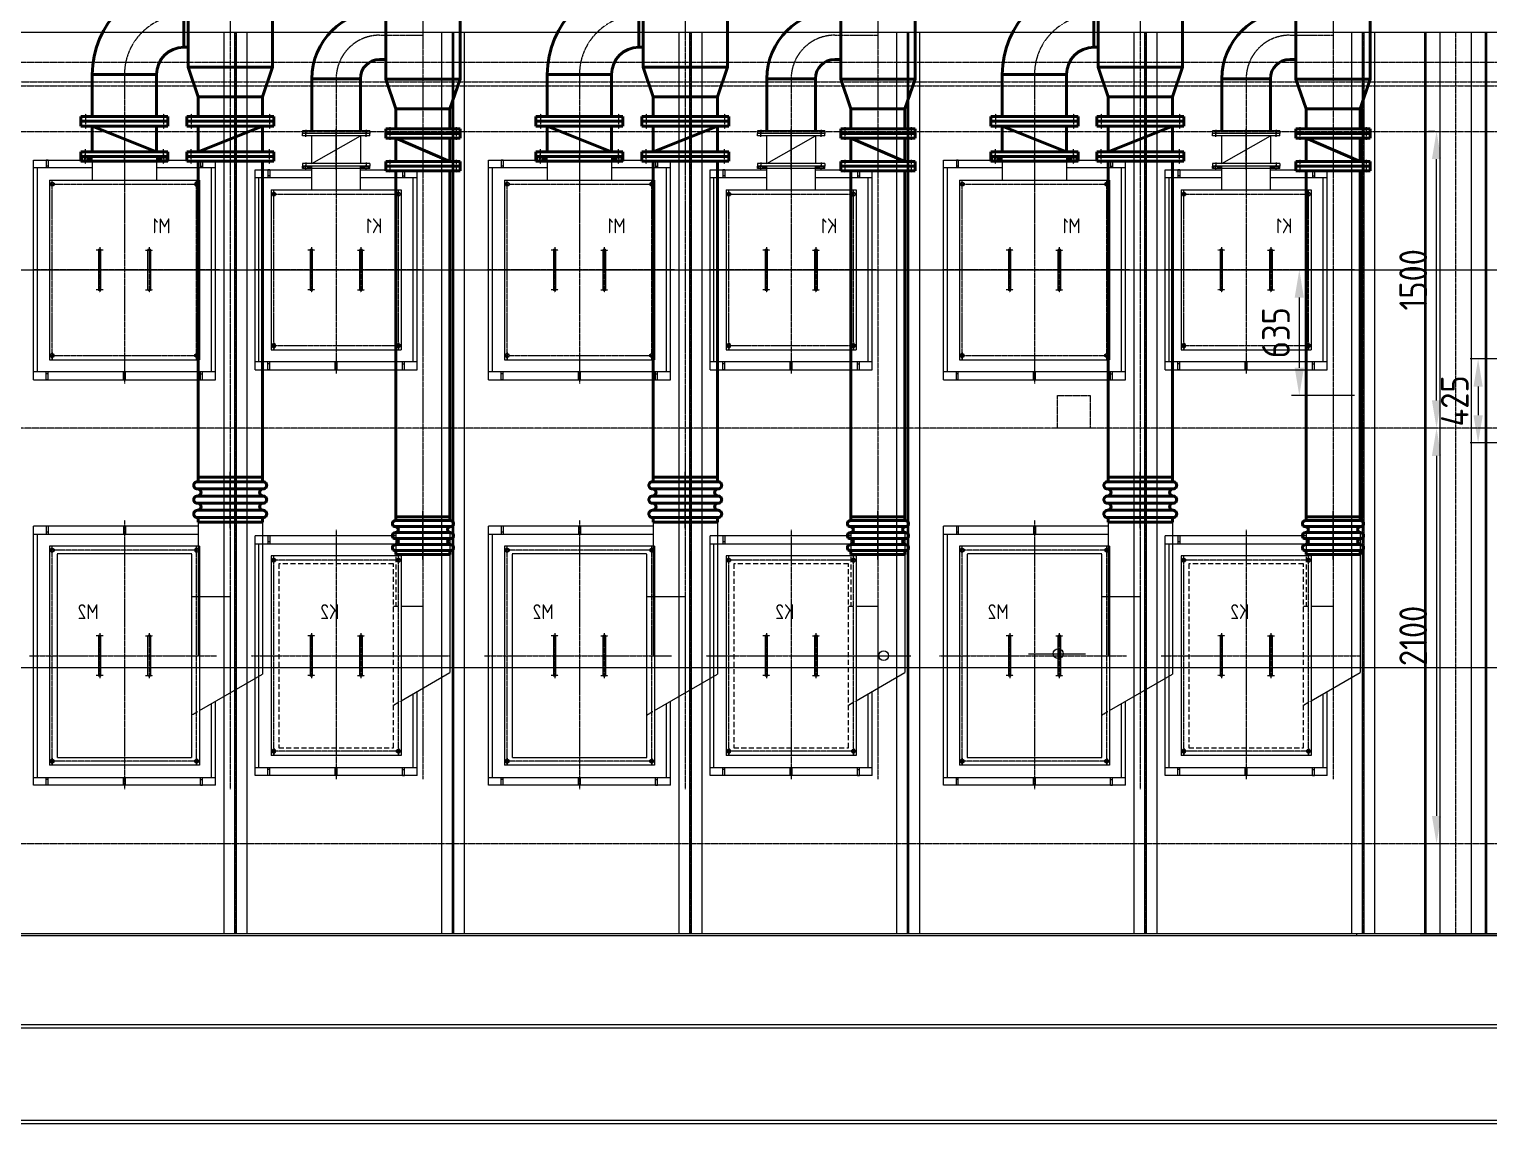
# Model space of a CAD drawing. Header units: millimetres. Extents: x -11969 to 47316, y 514 to 81306.
# Drawn here: x 18551 to 25929, y 62440 to 67973 of the extents above; entities that cross this region are included whole.
import ezdxf

# ---------------------------------------------------------------- set-up
doc = ezdxf.new("R2010")
doc.units = ezdxf.units.MM
for name, pattern in [('CENTER', [2, 1.25, -0.25, 0.25, -0.25]), ('CONTINOUS', [0]), ('DASHED2', [0.375, 0.25, -0.125]), ('DASHEDX2', [38.1, 25.4, -12.7]), ('PHANTOM2', [1.25, 0.625, -0.125, 0.125, -0.125, 0.125, -0.125])]:
    doc.linetypes.add(name, pattern=pattern)
for name, color, linetype, lineweight in [('2D', 4, 'PHANTOM2', 20), ('BIAOZHU', 3, 'Continuous', 25), ('gas', 2, 'Continuous', 50), ('POU', 4, 'Continuous', 20), ('SW', 8, 'Continuous', 20), ('WEN', 3, 'Continuous', 20), ('XU', 6, 'DASHED2', 20), ('ZHONG', 1, 'CENTER', 20), ('中心线', 1, 'CENTER', 18), ('虚线', 3, 'DASHEDX2', 25)]:
    doc.layers.add(name, color=color, linetype=linetype, lineweight=lineweight)
doc.layers.add('air', color=7, linetype='Continuous', lineweight=50, true_color=0x77bec0)
doc.layers.add('HAN', color=9, linetype='Continuous')
doc.styles.add('GB', font='gbenor.shx', dxfattribs={"bigfont": 'gbcbig.shx'})
doc.dimstyles.new('ISO-25$0', dxfattribs={"dimscale": 40, "dimtxt": 3.5, "dimasz": 3.5, "dimexe": 1, "dimexo": 0.2, "dimgap": 1.2, "dimtad": 1, "dimtoh": 1, "dimdec": 1, "dimzin": 9, "dimdsep": 46, "dimtxsty": 'GB', "dimcen": 0, "dimclrd": 3, "dimclre": 3, "dimclrt": 256, "dimadec": 0, "dimazin": 2, "dimtfac": 1, "dimtdec": 1, "dimtix": 1, "dimtmove": 0, "dimatfit": 3, "dimldrblk": 'DOTSMALL', "dimfxl": 0, "dimlwd": -1, "dimlwe": 20, "dimarcsym": 0})
pattern_1 = [(45, (-1073.1666, -462.3768), (-2.245064, 2.245064), [])]
pattern_2 = [(45, (-3886.8455, -2451.773), (-2.245064, 2.245064), [])]

# ---------------------------------------------------------------- blocks, each defined once
blk = doc.blocks.new('*D48')
at = {"layer": 'Defpoints', "color": 0}
for p in [(25257.7, 66756.3), (24971.2, 66121.3), (25257.7, 66121.3)]:
    blk.add_point(p, dxfattribs=at)
at = {"layer": 'WEN', "color": 3, "linetype": 'ByBlock', "lineweight": 20}
for p, q in [((25249.7, 66756.3), (24931.2, 66756.3)), ((25249.7, 66121.3), (24931.2, 66121.3))]:
    blk.add_line(p, q, dxfattribs=at)
at = {"layer": 'WEN', "color": 3}
blk.add_line((24971.2, 66616.3), (24971.2, 66261.3), dxfattribs=at)
for points in [[(24947.9, 66616.3), (24994.5, 66616.3), (24971.2, 66756.3)], [(24947.9, 66261.3), (24994.5, 66261.3), (24971.2, 66121.3)]]:
    blk.add_solid(points, dxfattribs=at)
at = {"layer": 'WEN', "insert": (24853.2, 66438.8), "char_height": 140, "attachment_point": 5, "rotation": 90, "style": 'GB'}
blk.add_mtext('635', dxfattribs=at)
blk = doc.blocks.new('_DotSmall')
at = {"color": 0, "linetype": 'ByBlock', "const_width": 0.5}
blk.add_lwpolyline([(-0.0625, 0, 1), (0.0625, 0, 1)], format="xyb", close=True, dxfattribs=at)
blk = doc.blocks.new('*D50')
at = {"layer": 'Defpoints', "color": 0}
for p in [(25665, 67456.3), (25665, 67456.3), (25665, 65956.3)]:
    blk.add_point(p, dxfattribs=at)
at = {"layer": 'WEN', "color": 3, "linetype": 'ByBlock', "lineweight": 20}
for p, q in [((25657, 67456.3), (25625, 67456.3)), ((25657, 65956.3), (25625, 65956.3))]:
    blk.add_line(p, q, dxfattribs=at)
at = {"layer": 'WEN', "color": 3}
blk.add_line((25665, 66096.3), (25665, 67316.3), dxfattribs=at)
for points in [[(25641.6, 67316.3), (25688.3, 67316.3), (25665, 67456.3)], [(25641.6, 66096.3), (25688.3, 66096.3), (25665, 65956.3)]]:
    blk.add_solid(points, dxfattribs=at)
at = {"layer": 'WEN', "insert": (25547, 66706.3), "char_height": 140, "attachment_point": 5, "rotation": 90, "style": 'GB'}
blk.add_mtext('1500', dxfattribs=at)
blk = doc.blocks.new('*D51')
at = {"color": 3, "linetype": 'ByBlock', "lineweight": 20}
for p, q in [((25657, 65956.3), (25625, 65956.3)), ((25630.7, 63856.3), (25705, 63856.3))]:
    blk.add_line(p, q, dxfattribs=at)
at = {"color": 3}
blk.add_line((25665, 65816.3), (25665, 63996.3), dxfattribs=at)
for points in [[(25641.6, 65816.3), (25688.3, 65816.3), (25665, 65956.3)], [(25641.6, 63996.3), (25688.3, 63996.3), (25665, 63856.3)]]:
    blk.add_solid(points, dxfattribs=at)
at = {"layer": 'Defpoints', "color": 0}
for p in [(25665, 65956.3), (25622.7, 63856.3), (25665, 63856.3)]:
    blk.add_point(p, dxfattribs=at)
at = {"insert": (25547, 64906.3), "char_height": 140, "attachment_point": 5, "rotation": 90, "style": 'GB'}
blk.add_mtext('2100', dxfattribs=at)
blk = doc.blocks.new('*D52')
at = {"layer": 'Defpoints', "color": 0}
for p in [(26340.7, 66306.3), (25875.1, 65881.3), (26050.7, 65881.3)]:
    blk.add_point(p, dxfattribs=at)
at = {"layer": 'WEN', "color": 3, "linetype": 'ByBlock', "lineweight": 20}
for p, q in [((26332.7, 66306.3), (25835.1, 66306.3)), ((26042.7, 65881.3), (25835.1, 65881.3))]:
    blk.add_line(p, q, dxfattribs=at)
at = {"layer": 'WEN', "color": 3}
blk.add_line((25875.1, 66166.3), (25875.1, 66021.3), dxfattribs=at)
for points in [[(25851.8, 66166.3), (25898.5, 66166.3), (25875.1, 66306.3)], [(25851.8, 66021.3), (25898.5, 66021.3), (25875.1, 65881.3)]]:
    blk.add_solid(points, dxfattribs=at)
at = {"layer": 'WEN', "insert": (25757.1, 66093.8), "char_height": 140, "attachment_point": 5, "rotation": 90, "style": 'GB'}
blk.add_mtext('425', dxfattribs=at)
blk = doc.blocks.new('A$C7B3D596B')
at = {"layer": 'HAN'}
for p, q in [((0, 4556), (0, 0)), ((0, 4556), (116, 4556)), ((54, 4556), (54, 0)), ((62, 4556), (62, 0)), ((116, 4556), (116, 0)), ((0, 0), (116, 0))]:
    blk.add_line(p, q, dxfattribs=at)
at = {"layer": 'ZHONG', "color": 1}
blk.add_line((58, 4556), (58, 0), dxfattribs=at)
blk = doc.blocks.new('A$C057B138B')
for p, q in [((545.3, 841.2), (545.3, -3714.8)), ((552.3, 841.2), (552.3, -3714.8)), ((623.3, 841.2), (623.3, -3714.8)), ((781.3, 841.2), (781.3, -3714.8)), ((852.3, 841.2), (852.3, -3714.8)), ((859.3, 841.2), (859.3, -3714.8))]:
    blk.add_line(p, q)
at = {"layer": 'ZHONG', "color": 1, "ltscale": 0.5}
blk.add_line((702.3, 841.2), (702.3, -3714.8), dxfattribs=at)
blk = doc.blocks.new('A$C74004488')
at = {"layer": 'WEN'}
for p, q in [((0, 4556), (314, 4556)), ((0, 0), (314, 0))]:
    blk.add_line(p, q, dxfattribs=at)
blk.add_blockref('A$C057B138B', (-545.3, 3714.8))
blk = doc.blocks.new('A$C2D085787')
for p, q in [((-145.5, 1248.9), (-145.5, 538.8)), ((127.5, 1248.9), (-145.5, 1248.9)), ((127.5, 1248.9), (127.5, 1127.9)), ((127.5, 1228.9), (430, 1228.9)), ((430, 1188.9), (127.5, 1188.9)), ((430, 1228.9), (840, 1228.9)), ((840, 1188.9), (430, 1188.9)), ((765, 1228.9), (765, 1188.9)), ((765, 1228.9), (775, 1228.9)), ((765, 1198.9), (775, 1198.9)), ((775, 1228.9), (775, 1188.9)), ((820, 58.9), (820, 1188.9)), ((840, 18.9), (840, 1228.9)), ((101, 1127.9), (101, 119.9)), ((101, 1127.9), (759, 1127.9)), ((759, 1127.9), (759, 119.9)), ((101, 873.9), (-9, 873.9)), ((-9, 873.9), (-9, 459.9)), ((101, 396.4), (-145.5, 538.8)), ((20, 18.9), (20, 443.2)), ((40, 58.9), (40, 431.7)), ((101, 119.9), (759, 119.9)), ((840, 58.9), (20, 58.9)), ((20, 18.9), (840, 18.9)), ((85, 18.9), (85, 58.9)), ((95, 48.9), (85, 48.9)), ((95, 18.9), (85, 18.9)), ((95, 18.9), (95, 58.9)), ((425, 18.9), (425, 58.9)), ((425, 48.9), (435, 48.9)), ((425, 18.9), (435, 18.9)), ((435, 18.9), (435, 58.9)), ((765, 18.9), (765, 58.9)), ((765, 48.9), (775, 48.9)), ((765, 18.9), (775, 18.9)), ((775, 18.9), (775, 58.9))]:
    blk.add_line(p, q)
for points in [[(106, 1112.1), (115, 1117.3), (124, 1112.1), (124, 1101.7), (115, 1096.5), (106, 1101.7)], [(106, 135.7), (115, 130.5), (124, 135.7), (124, 146.1), (115, 151.3), (106, 146.1)], [(754, 135.7), (745, 130.5), (736, 135.7), (736, 146.1), (745, 151.3), (754, 146.1)]]:
    blk.add_lwpolyline(points, close=True)
for points in [[(745, 1117.3), (736, 1112.1), (736, 1101.7), (745, 1096.5)], [(745, 1117.3), (754, 1112.1), (754, 1101.7), (745, 1096.5)]]:
    blk.add_lwpolyline(points)
for centre in [(115, 1106.9), (745, 1106.9), (115, 140.9), (745, 140.9)]:
    blk.add_circle(centre, 9)
at = {"layer": 'SW'}
for p, q in [((299, 723.9), (299, 523.9)), ((311, 523.9), (311, 723.9)), ((549, 523.9), (549, 723.9)), ((561, 723.9), (561, 523.9))]:
    blk.add_line(p, q, dxfattribs=at)
for centre, start, end in [((305, 723.9), 0, 180), ((555, 723.9), 0, 180), ((305, 523.9), 180, 0), ((555, 523.9), 180, 0)]:
    blk.add_arc(centre, 6, start, end, dxfattribs=at)
at = {"layer": 'ZHONG'}
for p, q in [((-9, 1259.3), (-9, 0)), ((430, 1259.3), (430, 0)), ((101, 1106.9), (745, 1106.9)), ((115, 119.9), (115, 1127.9)), ((115, 1091.7), (115, 1127.4)), ((745, 119.9), (745, 1127.9)), ((745, 1091.7), (745, 1127.4)), ((305, 737.9), (305, 510)), ((555, 737.9), (555, 510)), ((322.8, 723.9), (287.2, 723.9)), ((537.2, 723.9), (572.8, 723.9)), ((428.6, 623.9), (-145.5, 623.9)), ((860, 623.9), (14.7, 623.9)), ((322.8, 523.9), (287.2, 523.9)), ((537.2, 523.9), (572.8, 523.9)), ((115, 156.2), (115, 120.4)), ((745, 156.2), (745, 120.4)), ((101, 140.9), (745, 140.9))]:
    blk.add_line(p, q, dxfattribs=at)
at = {"layer": '虚线'}
for p, q in [((127.5, 1122.8), (127.5, 873.9)), ((140, 873.9), (104.7, 873.9)), ((140, 373.9), (106.5, 393.3))]:
    blk.add_line(p, q, dxfattribs=at)
blk.add_lwpolyline([(140, 158.9), (140, 1088.9), (720, 1088.9), (720, 158.9)], close=True, dxfattribs=at)
at = {"layer": 'BIAOZHU', "style": 'GB'}
blk.add_text('K2', height=75, dxfattribs=at).set_placement((413.1, 809))
blk = doc.blocks.new('A$C16F912A5')
for p, q in [((-217.5, 1348.9), (-217.5, 580.3)), ((107.5, 1348.9), (-217.5, 1348.9)), ((107.5, 1348.9), (107.5, 1227.9)), ((107.5, 1328.9), (480, 1328.9)), ((475, 1328.9), (475, 1288.9)), ((475, 1328.9), (485, 1328.9)), ((480, 1328.9), (940, 1328.9)), ((485, 1328.9), (485, 1288.9)), ((865, 1328.9), (865, 1288.9)), ((865, 1328.9), (875, 1328.9)), ((875, 1328.9), (875, 1288.9)), ((940, 18.9), (940, 1328.9)), ((480, 1288.9), (107.5, 1288.9)), ((475, 1298.9), (485, 1298.9)), ((940, 1288.9), (480, 1288.9)), ((865, 1298.9), (875, 1298.9)), ((920, 58.9), (920, 1288.9)), ((101, 1227.9), (101, 119.9)), ((101, 1227.9), (859, 1227.9)), ((859, 1227.9), (859, 119.9)), ((107.5, 973.9), (-55, 973.9)), ((-55, 973.9), (-55, 486.5)), ((101, 396.4), (-217.5, 580.3)), ((20, 18.9), (20, 443.2)), ((40, 58.9), (40, 431.7)), ((101, 119.9), (859, 119.9)), ((940, 58.9), (20, 58.9)), ((20, 18.9), (940, 18.9)), ((85, 18.9), (85, 58.9)), ((95, 48.9), (85, 48.9)), ((95, 18.9), (85, 18.9)), ((95, 18.9), (95, 58.9)), ((475, 18.9), (475, 58.9)), ((475, 48.9), (485, 48.9)), ((475, 18.9), (485, 18.9)), ((485, 18.9), (485, 58.9)), ((865, 18.9), (865, 58.9)), ((865, 48.9), (875, 48.9)), ((865, 18.9), (875, 18.9)), ((875, 18.9), (875, 58.9))]:
    blk.add_line(p, q)
for points in [[(106, 1212.1), (115, 1217.3), (124, 1212.1), (124, 1201.7), (115, 1196.5), (106, 1201.7)], [(106, 135.7), (115, 130.5), (124, 135.7), (124, 146.1), (115, 151.3), (106, 146.1)], [(854, 135.7), (845, 130.5), (836, 135.7), (836, 146.1), (845, 151.3), (854, 146.1)]]:
    blk.add_lwpolyline(points, close=True)
for points in [[(845, 1217.3), (836, 1212.1), (836, 1201.7), (845, 1196.5)], [(845, 1217.3), (854, 1212.1), (854, 1201.7), (845, 1196.5)]]:
    blk.add_lwpolyline(points)
for centre in [(115, 1206.9), (845, 1206.9), (115, 140.9), (845, 140.9)]:
    blk.add_circle(centre, 9)
at = {"layer": 'SW'}
for p, q in [((349, 773.9), (349, 573.9)), ((361, 573.9), (361, 773.9)), ((599, 573.9), (599, 773.9)), ((611, 773.9), (611, 573.9))]:
    blk.add_line(p, q, dxfattribs=at)
for centre, start, end in [((355, 773.9), 0, 180), ((605, 773.9), 0, 180), ((355, 573.9), 180, 0), ((605, 573.9), 180, 0)]:
    blk.add_arc(centre, 6, start, end, dxfattribs=at)
at = {"layer": 'XU'}
for p, q in [((107.5, 1227.9), (107.5, 673.9)), ((140, 973.9), (109.8, 973.9)), ((140, 373.9), (109.9, 391.3))]:
    blk.add_line(p, q, dxfattribs=at)
blk.add_lwpolyline([(140, 158.9), (140, 1188.9), (820, 1188.9), (820, 158.9)], close=True, dxfattribs=at)
at = {"layer": 'ZHONG'}
for p, q in [((-55, 1359.3), (-55, 0)), ((480, 1359.3), (480, 0)), ((101, 1206.9), (845, 1206.9)), ((115, 119.9), (115, 1227.9)), ((115, 1191.7), (115, 1227.4)), ((845, 119.9), (845, 1227.9)), ((845, 1191.7), (845, 1227.4)), ((372.8, 773.9), (337.2, 773.9)), ((355, 787.9), (355, 560)), ((587.2, 773.9), (622.8, 773.9)), ((605, 787.9), (605, 560)), ((960, 673.9), (14.7, 673.9)), ((372.8, 573.9), (337.2, 573.9)), ((587.2, 573.9), (622.8, 573.9)), ((115, 156.2), (115, 120.4)), ((845, 156.2), (845, 120.4)), ((101, 140.9), (845, 140.9))]:
    blk.add_line(p, q, dxfattribs=at)
at = {"layer": 'BIAOZHU', "style": 'GB'}
blk.add_text('M2', height=75, dxfattribs=at).set_placement((610.1, 859))
blk = doc.blocks.new('A$C7B05743A')
at = {"layer": 'POU'}
h = blk.add_hatch(dxfattribs=at)
h.set_pattern_fill('ANSI31', color=256, style=0)
h.set_pattern_definition(pattern_1)
h.paths.add_polyline_path([(268.5, 1046.9), (260, 1046.9), (260, 1036.9), (268.5, 1036.9)])
h.paths.add_polyline_path([(306.5, 1036.9), (306.5, 1048.9), (290, 1048.9), (288, 1046.9), (286.5, 1046.9), (286.5, 1036.9)])
h = blk.add_hatch(dxfattribs=at)
h.set_pattern_fill('ANSI31', color=256, style=0)
h.set_pattern_definition(pattern_1)
h.paths.add_polyline_path([(573.5, 1046.9), (572, 1046.9), (570, 1048.9), (553.5, 1048.9), (553.5, 1036.9), (573.5, 1036.9)])
h.paths.add_polyline_path([(600, 1046.9), (591.5, 1046.9), (591.5, 1036.9), (600, 1036.9)])
for p, q in [((260, 1046.9), (288, 1046.9)), ((260, 1036.9), (260, 1046.9)), ((260, 1036.9), (600, 1036.9)), ((268.5, 1036.9), (268.5, 1046.9)), ((286.5, 1036.9), (286.5, 1046.9)), ((290, 1048.9), (288, 1046.9)), ((290, 1048.9), (570, 1048.9)), ((306.5, 1036.9), (306.5, 1048.9)), ((307.5, 927.9), (307.5, 1036.9)), ((552.5, 927.9), (552.5, 1036.9)), ((553.5, 1036.9), (553.5, 1048.9)), ((570, 1048.9), (572, 1046.9)), ((572, 1046.9), (600, 1046.9)), ((573.5, 1036.9), (573.5, 1046.9)), ((591.5, 1036.9), (591.5, 1046.9)), ((600, 1036.9), (600, 1046.9)), ((307.5, 1028.9), (20, 1028.9)), ((20, 18.9), (20, 1028.9)), ((20, 988.9), (307.5, 988.9)), ((40, 58.9), (40, 988.9)), ((85, 1028.9), (85, 988.9)), ((95, 1028.9), (85, 1028.9)), ((95, 998.9), (85, 998.9)), ((95, 1028.9), (95, 988.9)), ((840, 1028.9), (552.5, 1028.9)), ((552.5, 988.9), (840, 988.9)), ((765, 1028.9), (775, 1028.9)), ((765, 1028.9), (765, 988.9)), ((765, 998.9), (775, 998.9)), ((775, 1028.9), (775, 988.9)), ((820, 58.9), (820, 988.9)), ((840, 18.9), (840, 1028.9)), ((759, 927.9), (101, 927.9)), ((101, 927.9), (101, 119.9)), ((759, 927.9), (759, 119.9)), ((759, 119.9), (101, 119.9)), ((20, 58.9), (840, 58.9)), ((840, 18.9), (20, 18.9)), ((85, 18.9), (85, 58.9)), ((95, 48.9), (85, 48.9)), ((95, 18.9), (85, 18.9)), ((95, 18.9), (95, 58.9)), ((425, 18.9), (425, 58.9)), ((435, 48.9), (425, 48.9)), ((435, 18.9), (425, 18.9)), ((435, 18.9), (435, 58.9)), ((765, 18.9), (765, 58.9)), ((765, 48.9), (775, 48.9)), ((765, 18.9), (775, 18.9)), ((775, 18.9), (775, 58.9))]:
    blk.add_line(p, q)
for points in [[(115, 917.3), (106, 912.1), (106, 901.7), (115, 896.5)], [(115, 917.3), (124, 912.1), (124, 901.7), (115, 896.5)]]:
    blk.add_lwpolyline(points)
for points in [[(754, 912.1), (745, 917.3), (736, 912.1), (736, 901.7), (745, 896.5), (754, 901.7)], [(106, 135.7), (115, 130.5), (124, 135.7), (124, 146.1), (115, 151.3), (106, 146.1)], [(754, 135.7), (745, 130.5), (736, 135.7), (736, 146.1), (745, 151.3), (754, 146.1)]]:
    blk.add_lwpolyline(points, close=True)
for centre in [(115, 906.9), (745, 906.9), (115, 140.9), (745, 140.9)]:
    blk.add_circle(centre, 9)
at = {"layer": 'SW'}
for p, q in [((299, 623.9), (299, 423.9)), ((311, 423.9), (311, 623.9)), ((549, 423.9), (549, 623.9)), ((561, 623.9), (561, 423.9))]:
    blk.add_line(p, q, dxfattribs=at)
for centre, start, end in [((305, 623.9), 0, 180), ((555, 623.9), 0, 180), ((305, 423.9), 180, 0), ((555, 423.9), 180, 0)]:
    blk.add_arc(centre, 6, start, end, dxfattribs=at)
at = {"layer": 'ZHONG'}
for p, q in [((277.5, 1031.7), (277.5, 1052.8)), ((430, 1059.3), (430, 0)), ((430, 1031.7), (430, 1052.8)), ((582.5, 1031.7), (582.5, 1052.8)), ((115, 119.9), (115, 927.9)), ((115, 891.7), (115, 927.4)), ((759, 906.9), (115, 906.9)), ((745, 119.9), (745, 927.9)), ((745, 891.7), (745, 927.4)), ((322.8, 623.9), (287.2, 623.9)), ((305, 637.9), (305, 410)), ((537.2, 623.9), (572.8, 623.9)), ((555, 637.9), (555, 410)), ((0, 523.9), (845.3, 523.9)), ((322.8, 423.9), (287.2, 423.9)), ((537.2, 423.9), (572.8, 423.9)), ((115, 156.2), (115, 120.4)), ((745, 156.2), (745, 120.4)), ((759, 140.9), (115, 140.9))]:
    blk.add_line(p, q, dxfattribs=at)
at = {"layer": 'BIAOZHU', "style": 'GB'}
blk.add_text('K1', height=75, dxfattribs=at).set_placement((196.2, 709))
blk = doc.blocks.new('A$C7C540FFD')
at = {"layer": 'POU'}
h = blk.add_hatch(dxfattribs=at)
h.set_pattern_fill('ANSI31', color=256, style=0)
h.set_pattern_definition(pattern_2)
h.paths.add_polyline_path([(316, 1148.9), (294.5, 1148.9), (291.5, 1145.9), (291, 1145.9), (291, 1122.9), (316, 1122.9)])
h.paths.add_polyline_path([(257.5, 1122.9), (269, 1122.9), (269, 1145.9), (257.5, 1145.9)])
h = blk.add_hatch(dxfattribs=at)
h.set_pattern_fill('ANSI31', color=256, style=0)
h.set_pattern_definition(pattern_2)
h.paths.add_polyline_path([(691, 1122.9), (702.5, 1122.9), (702.5, 1145.9), (691, 1145.9)])
h.paths.add_polyline_path([(669, 1122.9), (669, 1145.9), (668.5, 1145.9), (665.5, 1148.9), (644, 1148.9), (644, 1122.9)])
for p, q in [((257.5, 1128.9), (20, 1128.9)), ((20, 18.9), (20, 1128.9)), ((85, 1128.9), (85, 1088.9)), ((95, 1128.9), (85, 1128.9)), ((95, 1128.9), (95, 1088.9)), ((257.5, 1145.9), (291.5, 1145.9)), ((257.5, 1122.9), (257.5, 1145.9)), ((257.5, 1122.9), (702.5, 1122.9)), ((269, 1122.9), (269, 1145.9)), ((282.5, 1122.9), (677.5, 1122.9)), ((291, 1122.9), (291, 1145.9)), ((294.5, 1148.9), (291.5, 1145.9)), ((294.5, 1148.9), (665.5, 1148.9)), ((316, 1122.9), (316, 1148.9)), ((317.5, 1122.9), (317.5, 1027.9)), ((642.5, 1122.9), (642.5, 1027.9)), ((644, 1122.9), (644, 1148.9)), ((665.5, 1148.9), (668.5, 1145.9)), ((668.5, 1145.9), (702.5, 1145.9)), ((669, 1122.9), (669, 1145.9)), ((691, 1122.9), (691, 1145.9)), ((702.5, 1122.9), (702.5, 1145.9)), ((940, 1128.9), (702.5, 1128.9)), ((865, 1128.9), (875, 1128.9)), ((865, 1128.9), (865, 1088.9)), ((875, 1128.9), (875, 1088.9)), ((940, 18.9), (940, 1128.9)), ((20, 1088.9), (317.5, 1088.9)), ((40, 58.9), (40, 1088.9)), ((95, 1098.9), (85, 1098.9)), ((642.5, 1088.9), (940, 1088.9)), ((865, 1098.9), (875, 1098.9)), ((920, 58.9), (920, 1088.9)), ((859, 1027.9), (101, 1027.9)), ((101, 1027.9), (101, 119.9)), ((859, 1027.9), (859, 119.9)), ((859, 119.9), (101, 119.9)), ((20, 58.9), (940, 58.9)), ((940, 18.9), (20, 18.9)), ((85, 18.9), (85, 58.9)), ((95, 48.9), (85, 48.9)), ((95, 18.9), (85, 18.9)), ((95, 18.9), (95, 58.9)), ((475, 18.9), (475, 58.9)), ((485, 48.9), (475, 48.9)), ((485, 18.9), (475, 18.9)), ((485, 18.9), (485, 58.9)), ((865, 18.9), (865, 58.9)), ((865, 48.9), (875, 48.9)), ((865, 18.9), (875, 18.9)), ((875, 18.9), (875, 58.9))]:
    blk.add_line(p, q)
for points in [[(115, 1017.3), (106, 1012.1), (106, 1001.7), (115, 996.5)], [(115, 1017.3), (124, 1012.1), (124, 1001.7), (115, 996.5)]]:
    blk.add_lwpolyline(points)
for points in [[(854, 1012.1), (845, 1017.3), (836, 1012.1), (836, 1001.7), (845, 996.5), (854, 1001.7)], [(106, 135.7), (115, 130.5), (124, 135.7), (124, 146.1), (115, 151.3), (106, 146.1)], [(854, 135.7), (845, 130.5), (836, 135.7), (836, 146.1), (845, 151.3), (854, 146.1)]]:
    blk.add_lwpolyline(points, close=True)
for centre in [(115, 1006.9), (845, 1006.9), (115, 140.9), (845, 140.9)]:
    blk.add_circle(centre, 9)
at = {"layer": 'SW'}
for p, q in [((349, 673.9), (349, 473.9)), ((361, 473.9), (361, 673.9)), ((599, 473.9), (599, 673.9)), ((611, 673.9), (611, 473.9))]:
    blk.add_line(p, q, dxfattribs=at)
for centre, start, end in [((355, 673.9), 0, 180), ((605, 673.9), 0, 180), ((355, 473.9), 180, 0), ((605, 473.9), 180, 0)]:
    blk.add_arc(centre, 6, start, end, dxfattribs=at)
at = {"layer": 'ZHONG'}
for p, q in [((280, 1114.4), (280, 1156.4)), ((480, 1159.3), (480, 0)), ((480, 1114.4), (480, 1156.4)), ((680, 1114.4), (680, 1156.4)), ((115, 119.9), (115, 1027.9)), ((115, 991.7), (115, 1027.4)), ((859, 1006.9), (115, 1006.9)), ((845, 119.9), (845, 1027.9)), ((845, 991.7), (845, 1027.4)), ((372.8, 673.9), (337.2, 673.9)), ((355, 687.9), (355, 460)), ((587.2, 673.9), (622.8, 673.9)), ((605, 687.9), (605, 460)), ((0, 573.9), (945.3, 573.9)), ((372.8, 473.9), (337.2, 473.9)), ((587.2, 473.9), (622.8, 473.9)), ((115, 156.2), (115, 120.4)), ((845, 156.2), (845, 120.4)), ((859, 140.9), (115, 140.9))]:
    blk.add_line(p, q, dxfattribs=at)
at = {"layer": 'BIAOZHU', "style": 'GB'}
blk.add_text('M1', height=75, dxfattribs=at).set_placement((246.2, 759))
blk = doc.blocks.new('蝶阀-DN250')
at = {"linetype": 'CONTINOUS'}
for p, q in [((-187.5, 213), (187.5, 213)), ((-187.5, 213), (-187.5, 165)), ((-187.5, 189), (187.5, 189)), ((-187.5, 165), (187.5, 165)), ((-136.5, 165), (-136.5, 48)), ((136.5, 48), (-136.5, 165)), ((136.5, 165), (136.5, 48)), ((187.5, 213), (187.5, 165)), ((-187.5, 48), (-187.5, 0)), ((-187.5, 48), (187.5, 48)), ((-187.5, 24), (187.5, 24)), ((-187.5, 0), (187.5, 0)), ((187.5, 48), (187.5, 0))]:
    blk.add_line(p, q, dxfattribs=at)
at = {"layer": '中心线', "ltscale": 0.1}
blk.add_line((0, 239), (0, -27.2), dxfattribs=at)
at = {"layer": '中心线', "ltscale": 0.04}
for p, q in [((-167.5, 221.2), (-167.5, 157.3)), ((167.5, 221.2), (167.5, 157.3)), ((-167.5, 56.2), (-167.5, -7.7)), ((167.5, 56.2), (167.5, -7.7))]:
    blk.add_line(p, q, dxfattribs=at)
blk = doc.blocks.new('蝶阀-DN220')
for p, q in [((-170, 94.5), (170, 94.5)), ((-170, 94.5), (-170, 82.5)), ((-170, 82.5), (170, 82.5)), ((-170, 70.5), (-170, 82.5)), ((170, 94.5), (170, 82.5)), ((170, 70.5), (170, 82.5)), ((-170, 70.5), (170, 70.5)), ((122.5, -70.5), (-122.5, 70.5)), ((-122.5, 70.5), (-122.5, -70.5)), ((122.5, -70.5), (122.5, 70.5)), ((-170, -70.5), (170, -70.5)), ((-170, -70.5), (-170, -82.5)), ((170, -70.5), (170, -82.5)), ((-170, -82.5), (170, -82.5)), ((-170, -94.5), (-170, -82.5)), ((-170, -94.5), (170, -94.5)), ((170, -94.5), (170, -82.5))]:
    blk.add_line(p, q)
at = {"layer": 'ZHONG'}
for p, q in [((-152.5, 99.7), (-152.5, 78.6)), ((-152.5, 65.3), (-152.5, 86.4)), ((0, -99.7), (0, 107.4)), ((152.5, 99.7), (152.5, 78.6)), ((152.5, 65.3), (152.5, 86.4)), ((-152.5, -65.3), (-152.5, -86.4)), ((152.5, -65.3), (152.5, -86.4)), ((-152.5, -99.7), (-152.5, -78.6)), ((152.5, -99.7), (152.5, -78.6))]:
    blk.add_line(p, q, dxfattribs=at)
blk = doc.blocks.new('波纹管-DN250')
at = {"ltscale": 0.5}
for p, q in [((-139.5, 171.5), (0, 171.5)), ((139.5, 171.5), (0, 171.5)), ((-139.5, 141.1), (0, 141.1)), ((-139.5, 110.8), (0, 110.8)), ((-139.5, 80.4), (0, 80.4)), ((139.5, 141.1), (0, 141.1)), ((139.5, 110.8), (0, 110.8)), ((139.5, 80.4), (0, 80.4)), ((-139.5, 50.1), (0, 50.1)), ((-139.5, 19.7), (0, 19.7)), ((139.5, 50.1), (0, 50.1)), ((139.5, 19.7), (0, 19.7))]:
    blk.add_line(p, q, dxfattribs=at)
at = {"linetype": 'CONTINOUS'}
for p, q in [((136.5, 191.2), (-136.5, 191.2)), ((-136.5, 191.2), (-136.5, 171.5)), ((136.5, 191.2), (136.5, 171.5)), ((-136.5, 19.7), (-136.5, 0)), ((136.5, 0), (-136.5, 0)), ((136.5, 19.7), (136.5, 0))]:
    blk.add_line(p, q, dxfattribs=at)
at = {"ltscale": 0.5}
for centre, major_axis, start_param, end_param in [((-139.5, 156.3), (-0.4, 15.2), -0.023739, 3.117854), ((139.5, 156.3), (-0.2, 15.2), 3.129948, 6.271541), ((-139.5, 95.6), (-0.4, 15.2), -0.023739, 3.117854), ((-139.5, 125.9), (-0.2, 15.2), 3.129948, 6.271541), ((-139.5, 65.2), (0.4, 15.2), 3.166909, 6.308502), ((139.5, 125.9), (-0.4, 15.2), -0.023739, 3.117854), ((139.5, 65.2), (0.5, 15.2), 0.034016, 3.175609), ((139.5, 95.6), (-0.2, 15.2), 3.129948, 6.271541), ((-139.5, 34.9), (-0.4, 15.2), -0.023739, 3.117854), ((139.5, 34.9), (-0.2, 15.2), 3.129948, 6.271541)]:
    blk.add_ellipse(centre, major_axis=major_axis, ratio=1, start_param=start_param, end_param=end_param, dxfattribs=at)
at = {"layer": 'ZHONG', "linetype": 'CONTINOUS'}
blk.add_line((0, -25.8), (0, 220.3), dxfattribs=at)
blk = doc.blocks.new('air-b2')
for p, q in [((689.5, 0), (689.5, -1149.8)), ((1066.5, 0), (1066.5, -1149.8)), ((689.5, -750), (1066.5, -750)), ((689.5, -750), (689.5, -1824.9)), ((1066.5, -750), (1066.5, -1824.9)), ((659, -1724.9), (689.5, -1724.9)), ((316.5, -1822.4), (316.5, -2086.5)), ((561.5, -1822.4), (316.5, -1822.4)), ((561.5, -1822.4), (561.5, -2086.5)), ((1066.5, -1824.9), (689.5, -1824.9)), ((741.5, -1974.9), (689.5, -1824.9)), ((1014.5, -1974.9), (1066.5, -1824.9)), ((741.5, -1974.9), (741.5, -2074.9)), ((1014.5, -1974.9), (741.5, -1974.9)), ((1014.5, -1974.9), (1014.5, -2074.9)), ((741.5, -2287.9), (741.5, -4036)), ((1014.5, -2287.9), (1014.5, -4036))]:
    blk.add_line(p, q)
for centre, radius, start in [((878, -588.5), 188.5, 0), ((659, -1822.4), 342.5, 90), ((659, -1822.4), 97.5, 90)]:
    blk.add_arc(centre, radius, start, 180)
at = {"layer": 'WEN'}
blk.add_line((659, -1479.9), (689.5, -1479.9), dxfattribs=at)
at = {"layer": 'ZHONG'}
for p, q in [((878, 0), (878, -4227.2)), ((659, -1602.4), (878, -1602.4)), ((439, -1822.4), (439, -2275.5))]:
    blk.add_line(p, q, dxfattribs=at)
blk.add_arc((659, -1822.4), 220, 90, 180, dxfattribs=at)
for name, p in [('蝶阀-DN250', (878, -2287.9)), ('波纹管-DN250', (878, -4227.2))]:
    blk.add_blockref(name, p)
at = {"layer": 'WEN', "xscale": -1}
blk.add_blockref('蝶阀-DN220', (439, -2181), dxfattribs=at)
blk = doc.blocks.new('蝶阀-DN300')
at = {"linetype": 'CONTINOUS'}
for p, q in [((-220, 226), (220, 226)), ((-220, 226), (-220, 178)), ((220, 226), (220, 178)), ((-220, 202), (220, 202)), ((-220, 178), (220, 178)), ((-162.5, 178), (-162.5, 48)), ((-162.5, 178), (162.5, 48)), ((162.5, 178), (162.5, 48)), ((-220, 48), (220, 48)), ((-220, 48), (-220, 0)), ((-220, 24), (220, 24)), ((-220, 0), (220, 0)), ((220, 48), (220, 0))]:
    blk.add_line(p, q, dxfattribs=at)
at = {"layer": '中心线', "ltscale": 0.04}
for p, q in [((-197.5, 239.3), (-197.5, 164.3)), ((197.5, 239.3), (197.5, 164.3)), ((-197.5, -13.3), (-197.5, 61.7)), ((197.5, -13.3), (197.5, 61.7))]:
    blk.add_line(p, q, dxfattribs=at)
at = {"layer": '中心线', "ltscale": 0.1}
blk.add_line((0, 257.7), (0, -52.1), dxfattribs=at)
blk = doc.blocks.new('波纹管-DN300')
at = {"linetype": 'CONTINOUS'}
for p, q in [((162.5, 227.6), (-162.5, 227.6)), ((-162.5, 227.6), (-162.5, 204.1)), ((162.5, 227.6), (162.5, 204.1)), ((-162.5, 23.5), (-162.5, 0)), ((162.5, 0), (-162.5, 0)), ((162.5, 23.5), (162.5, 0))]:
    blk.add_line(p, q, dxfattribs=at)
at = {"ltscale": 0.5}
for p, q in [((-166.1, 204.1), (0, 204.1)), ((-166.1, 168), (0, 168)), ((166.1, 204.1), (0, 204.1)), ((166.1, 168), (0, 168)), ((-166.1, 131.9), (0, 131.9)), ((-166.1, 95.7), (0, 95.7)), ((166.1, 131.9), (0, 131.9)), ((166.1, 95.7), (0, 95.7)), ((-166.1, 59.6), (0, 59.6)), ((-166.1, 23.5), (0, 23.5)), ((166.1, 59.6), (0, 59.6)), ((166.1, 23.5), (0, 23.5))]:
    blk.add_line(p, q, dxfattribs=at)
for centre, major_axis, start_param, end_param in [((-166.1, 186.1), (-0.4, 18.1), -0.023739, 3.117854), ((-166.1, 149.9), (-0.2, 18.1), 3.129948, 6.271541), ((166.1, 149.9), (-0.4, 18.1), -0.023739, 3.117854), ((166.1, 186.1), (-0.2, 18.1), 3.129948, 6.271541), ((-166.1, 113.8), (-0.4, 18.1), -0.023739, 3.117854), ((-166.1, 77.7), (0.5, 18.1), 3.166909, 6.308502), ((166.1, 77.7), (0.6, 18.1), 0.034016, 3.175609), ((166.1, 113.8), (-0.2, 18.1), 3.129948, 6.271541), ((-166.1, 41.5), (-0.4, 18.1), -0.023739, 3.117854), ((166.1, 41.5), (-0.2, 18.1), 3.129948, 6.271541)]:
    blk.add_ellipse(centre, major_axis=major_axis, ratio=1, start_param=start_param, end_param=end_param, dxfattribs=at)
at = {"layer": 'ZHONG', "linetype": 'CONTINOUS'}
blk.add_line((0, -30.7), (0, 254.2), dxfattribs=at)
blk = doc.blocks.new('gas-b2')
for p, q in [((857, 1454.2), (857, 574.6)), ((1283, 1454.2), (1283, 574.6)), ((857, 574.6), (857, -262.5)), ((1283, 574.6), (1283, -262.5)), ((835, 162.5), (835, -162.5)), ((835, 162.5), (857, 162.5)), ((835, -162.5), (857, -162.5)), ((1283, -262.5), (857, -262.5)), ((907.5, -412.5), (857, -262.5)), ((1232.5, -412.5), (1283, -262.5)), ((372.5, -300), (372.5, -512.5)), ((372.5, -300), (697.5, -300)), ((697.5, -300), (697.5, -512.5)), ((907.5, -412.5), (907.5, -512.5)), ((1232.5, -412.5), (907.5, -412.5)), ((1232.5, -412.5), (1232.5, -512.5)), ((907.5, -738.5), (907.5, -2334.7)), ((1232.5, -738.5), (1232.5, -2334.7))]:
    blk.add_line(p, q)
for radius in [462.5, 137.5]:
    blk.add_arc((835, -300), radius, 90, 180)
at = {"layer": 'ZHONG', "linetype": 'CENTER'}
for p, q in [((1070, 1454.2), (1070, -2562.3)), ((535, -300), (535, -1049.3))]:
    blk.add_line(p, q, dxfattribs=at)
at = {"layer": 'ZHONG'}
blk.add_line((835, 0), (1070, 0), dxfattribs=at)
blk.add_arc((835, -300), 300, 90, 180, dxfattribs=at)
for name, p in [('蝶阀-DN300', (535, -738.5)), ('波纹管-DN300', (1070, -2562.3))]:
    blk.add_blockref(name, p)
at = {"xscale": -1}
blk.add_blockref('蝶阀-DN300', (1070, -738.5), dxfattribs=at)

msp = doc.modelspace()

# ---------------------------------------------------------------- linework, layer by layer
at = {"linetype": 'Continuous'}
msp.add_line((27293.652, 67956.298), (5228.652, 67956.298), dxfattribs=at)
for p, q in [((25262.652, 63390.291), (25262.652, 63400.298)), ((25582.652, 63400.291), (27037.652, 63400.298)), ((29142.652, 62940.291), (4662.652, 62940.291)), ((21769.652, 62940.291), (18453.652, 62940.291)), ((26771.243, 62924.291), (4662.652, 62924.291)), ((21769.652, 62924.291), (18453.652, 62924.291)), ((29142.652, 62456.291), (4662.652, 62456.291)), ((29142.652, 62440.291), (4662.652, 62440.291))]:
    msp.add_line(p, q)
at = {"layer": '2D'}
for p, q in [((5557.652, 67806.298), (26747.652, 67806.298)), ((5852.652, 67686.298), (26747.652, 67686.298)), ((5918.652, 67706.298), (27043.652, 67706.298)), ((5852.652, 67456.298), (26747.652, 67456.298)), ((26340.652, 65956.305), (6312.709, 65956.305)), ((6022.652, 63856.298), (26573.652, 63856.298))]:
    msp.add_line(p, q, dxfattribs=at)
msp.add_lwpolyline([(23914.529, 65956.305), (23749.529, 65956.305), (23749.529, 66121.305), (23914.529, 66121.305)], close=True, dxfattribs=at)
at = {"layer": 'SW'}
for p, q in [((6910.3, 66756.305), (30703.024, 66756.305)), ((22719.3, 64806.305), (23007.723, 64806.305)), ((23601.682, 64816.305), (23890.105, 64816.305)), ((6677.332, 64746.305), (28359.172, 64746.305))]:
    msp.add_line(p, q, dxfattribs=at)
for centre in [(22870.27, 64806.305), (23752.652, 64816.305)]:
    msp.add_circle(centre, 25, dxfattribs=at)
at = {"layer": 'WEN'}
for p, q in [((27293.652, 63390.291), (4812.448, 63390.291)), ((27037.652, 63400.298), (5552.652, 63400.298))]:
    msp.add_line(p, q, dxfattribs=at)

# ---------------------------------------------------------------- block references
at = {"layer": 'air'}
for p in [(19663.648, 69544.773), (21963.648, 69544.773), (24263.648, 69544.773)]:
    msp.add_blockref('air-b2', p, dxfattribs=at)
at = {"layer": 'gas'}
for p in [(18497.648, 68043.737), (20797.648, 68043.737), (23097.648, 68043.737)]:
    msp.add_blockref('gas-b2', p, dxfattribs=at)
at = {"layer": 'SW', "xscale": -1}
for name, p in [('A$C7B3D596B', (19650.652, 63400.298)), ('A$C7B3D596B', (20750.652, 63400.298)), ('A$C7B3D596B', (21950.652, 63400.298)), ('A$C7B3D596B', (23050.652, 63400.298)), ('A$C7B3D596B', (24250.652, 63400.298)), ('A$C74004488', (25917.652, 63400.298)), ('A$C7C540FFD', (19512.648, 66182.384)), ('A$C7B05743A', (20532.648, 66232.384)), ('A$C7C540FFD', (21812.648, 66182.384)), ('A$C7B05743A', (22832.648, 66232.384)), ('A$C7C540FFD', (24112.648, 66182.384)), ('A$C7B05743A', (25132.648, 66232.384)), ('A$C16F912A5', (19512.649, 64132.384)), ('A$C16F912A5', (21812.649, 64132.384)), ('A$C16F912A5', (24112.649, 64132.384)), ('A$C2D085787', (20532.648, 64182.384)), ('A$C2D085787', (22832.648, 64182.384)), ('A$C2D085787', (25132.648, 64182.384))]:
    msp.add_blockref(name, p, dxfattribs=at)
at = {"layer": 'WEN', "xscale": -1}
msp.add_blockref('A$C7B3D596B', (25350.652, 63400.298), dxfattribs=at)

# ---------------------------------------------------------------- dimensions: what is measured, and where the dimension line sits
dim = msp.add_linear_dim(base=(25664.955, 63856.298), p1=(25664.955, 65956.305), p2=(25622.652, 63856.298), angle=90, dimstyle='ISO-25$0', override={"dimatfit": 0, "dimfxl": 1.8})
dim.commit()
dim.dimension.update_dxf_attribs({"geometry": '*D51', "text_midpoint": (25546.955, 64906.302)})
at = {"layer": 'WEN'}
for base, p1, p2, override, picture, middle in [((25664.955, 67456.298), (25664.955, 65956.305), (25664.955, 67456.298), {"dimatfit": 0, "dimfxl": 1.8}, '*D50', (25546.955, 66706.302)), ((24971.215, 66121.305), (25257.652, 66756.305), (25257.652, 66121.305), {"dimatfit": 0, "dimfxl": 1.25}, '*D48', (24853.215, 66438.805)), ((25875.145, 65881.305), (26340.652, 66306.305), (26050.652, 65881.305), {"dimatfit": 0, "dimfxl": 1.8}, '*D52', (25757.145, 66093.805))]:
    dim = msp.add_linear_dim(base=base, p1=p1, p2=p2, angle=90, dimstyle='ISO-25$0', override=override, dxfattribs=at)
    dim.commit()
    dim.dimension.update_dxf_attribs({"geometry": picture, "text_midpoint": middle})

doc.saveas('drawing.dxf')
